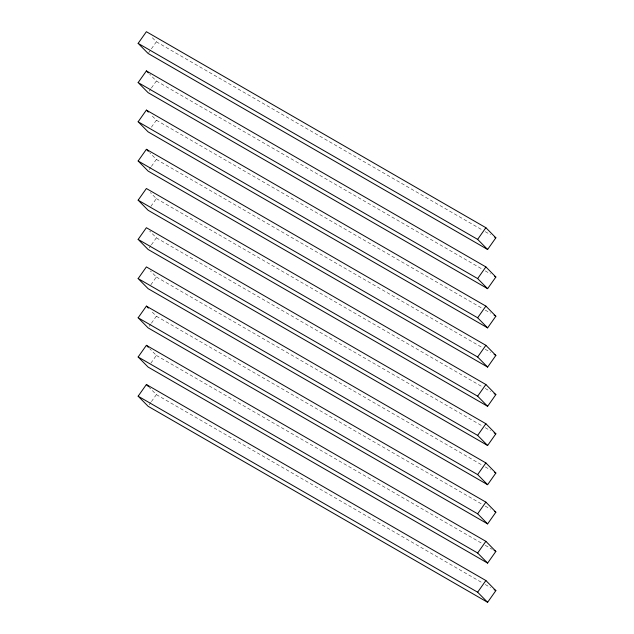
<?xml version="1.0" encoding="UTF-8"?>
<svg xmlns="http://www.w3.org/2000/svg" width="634" height="634" viewBox="0 0 634 634"><rect width="100%" height="100%" fill="white"/><g stroke="black" fill="none" stroke-linecap="round" stroke-linejoin="round"><path stroke-width="0.48" stroke-dasharray="3.17 2.38" d="M148.665 52.685L150.868 49.579M151.415 48.802L156.36 41.796L151.035 36.415M149.22 91.114L150.868 88.776M151.415 87.999L156.36 81.001L149.703 74.265M151.415 127.204L156.36 120.198L151.035 114.817M149.22 169.516L150.868 167.186M151.415 166.409L156.36 159.403L149.703 152.675M150.868 206.391L156.36 198.608L150.369 192.546M149.22 247.926L150.868 245.588M151.415 244.811L156.36 237.813L149.703 231.077M150.868 284.793L156.36 277.01L150.369 270.956M149.22 326.328L150.868 323.998M151.415 323.213L156.36 316.215L151.035 310.826M150.868 363.195L156.36 355.42L149.703 348.684M149.22 404.738L150.868 402.4M151.415 401.623L156.36 394.617L149.038 387.216M156.36 41.796L481.713 229.643M485.248 231.679L490.558 234.746M156.36 81.001L482.894 269.521M485.248 270.884L490.558 273.943M156.36 120.198L481.713 308.045M485.248 310.089L490.558 313.148M156.36 159.403L482.894 347.931M485.248 349.286L490.558 352.353M156.36 198.608L481.713 386.447M485.248 388.491L490.558 391.558M156.36 237.813L482.894 426.333M485.248 427.696L490.558 430.755M156.36 277.01L481.713 464.857M485.248 466.893L490.558 469.96M156.36 316.215L482.894 504.735M485.248 506.098L490.558 509.165M156.36 355.42L481.713 543.259M485.248 545.303L492.325 549.385M156.36 394.617L481.713 582.464M485.248 584.508L490.558 587.567"/><path stroke-width="0.95" d="M138.141 43.374L146.383 31.7L485.882 227.709L495.859 237.805L487.617 249.479L148.118 53.47L138.141 43.374L477.64 239.383L487.617 249.479M138.141 82.571L146.383 70.905L485.882 266.914L495.859 277.01L487.617 288.676L148.118 92.667L138.141 82.571L477.64 278.58L487.617 288.676M138.141 121.776L146.383 110.102L485.882 306.111L495.859 316.215L487.617 327.881L148.118 131.872L138.141 121.776L477.64 317.785L487.617 327.881M138.141 160.981L146.383 149.307L485.882 345.316L495.859 355.412L487.617 367.086L148.118 171.077L138.141 160.981L477.64 356.99L487.617 367.086M138.141 200.178L146.383 188.512L485.882 384.521L495.859 394.617L487.617 406.291L148.118 210.274L138.141 200.178L477.64 396.187L487.617 406.291M138.141 239.383L146.383 227.709L485.882 423.726L495.859 433.822L487.617 445.488L148.118 249.479L138.141 239.383L477.64 435.392L487.617 445.488M138.141 278.588L146.383 266.914L485.882 462.923L495.859 473.019L487.617 484.693L148.118 288.684L138.141 278.588L477.64 474.597L487.617 484.693M138.141 317.785L146.383 306.119L485.882 502.128L495.859 512.224L487.617 523.898L148.118 327.889L138.141 317.785L477.64 513.802L487.617 523.898M138.141 356.99L146.383 345.324L485.882 541.333L495.859 551.429L487.617 563.095L148.118 367.086L138.141 356.99L477.64 552.999L487.617 563.095M138.141 396.195L146.383 384.521L485.882 580.53L495.859 590.626L487.617 602.3L148.118 406.291L138.141 396.195L477.64 592.204L487.617 602.3M477.64 239.383L485.882 227.709M477.64 278.58L485.882 266.914M477.64 317.785L485.882 306.111M477.64 356.99L485.882 345.316M477.64 396.187L485.882 384.521M477.64 435.392L485.882 423.726M477.64 474.597L485.882 462.923M477.64 513.802L485.882 502.128M477.64 552.999L485.882 541.333M477.64 592.204L485.882 580.53M494.679 237.124L495.859 237.805M494.679 276.329L495.859 277.01M494.092 315.193L495.859 316.215M494.092 354.39L495.859 355.412M494.092 393.595L495.859 394.617M494.092 432.8L495.859 433.822M494.679 472.338L495.859 473.019M494.679 511.543L495.859 512.224M494.092 550.407L495.859 551.429M494.092 589.612L495.859 590.626M146.383 70.905L148.372 72.926M146.383 110.102L148.372 112.123M146.383 149.307L148.372 151.328M146.383 306.119L148.372 308.14M146.383 345.324L148.372 347.337M146.383 384.521L148.372 386.542"/></g></svg>
